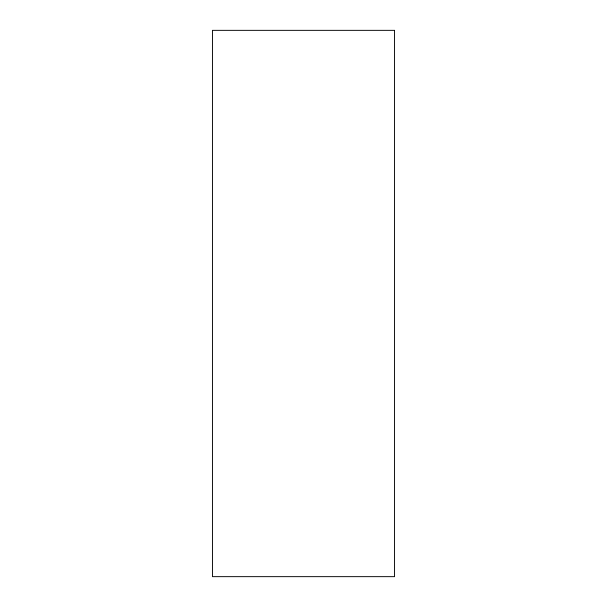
<?xml version="1.0" encoding="UTF-8"?>
<svg xmlns="http://www.w3.org/2000/svg" width="607" height="607" viewBox="0 0 607 607"><rect width="100%" height="100%" fill="white"/><g stroke="black" fill="none" stroke-linecap="round" stroke-linejoin="round"><path stroke-width="0.91" d="M394.55 30.35L212.45 30.35L212.45 576.65L394.55 576.65L394.55 30.35"/></g></svg>
